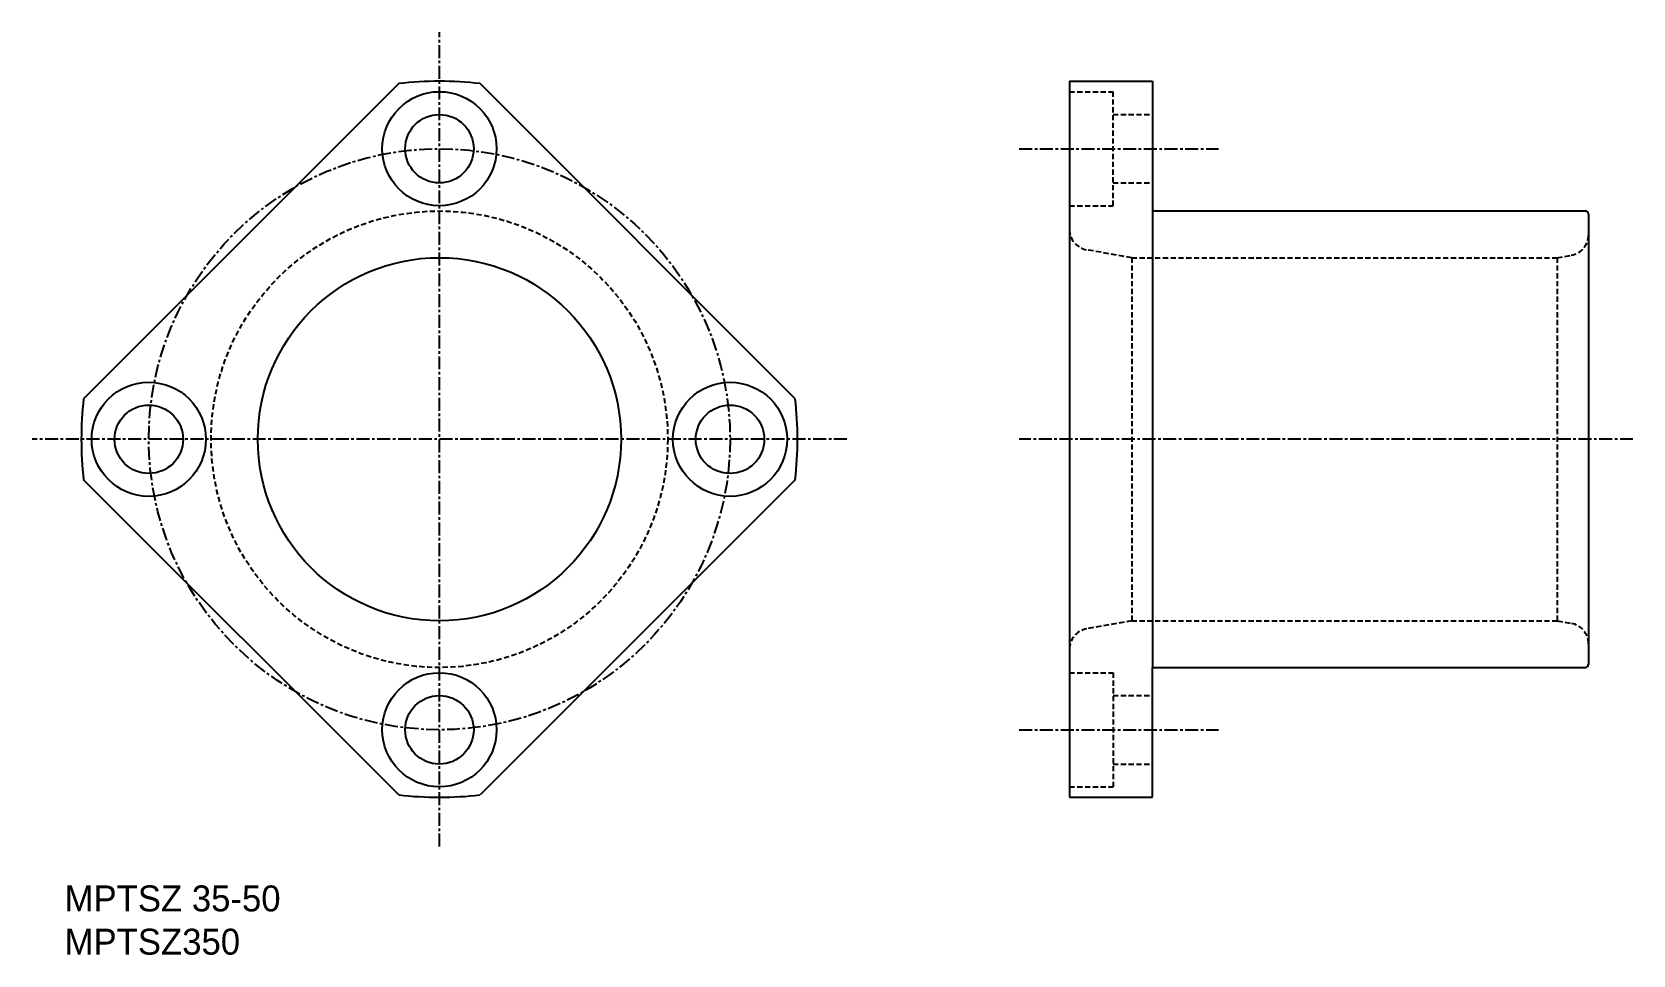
# Model space of a CAD drawing. Extents: x 32 to 186, y 49 to 138.
import ezdxf

# ---------------------------------------------------------------- set-up
doc = ezdxf.new("R2010")
doc.units = 0
doc.linetypes.add('CENTER', pattern=[2, 1.25, -0.25, 0.25, -0.25])
doc.linetypes.add('DASHED', pattern=[0.75, 0.5, -0.25])
doc.layers.get('0').update_dxf_attribs({"linetype": 'CONTINUOUS'})
doc.layers.add('CENTER', color=1, linetype='CENTER')

msp = doc.modelspace()

# ---------------------------------------------------------------- linework, layer by layer
at = {"color": 7, "linetype": 'CONTINUOUS'}
for p, q in [((67.43, 133.37), (37.05, 102.99)), ((105.61, 102.99), (75.24, 133.37)), ((132.03, 133.59), (140.03, 133.59)), ((132.03, 133.59), (132.03, 64.59)), ((140.03, 133.59), (140.03, 121.09)), ((140.03, 121.09), (181.73, 121.09)), ((140.03, 121.09), (140.03, 77.09)), ((182.03, 120.79), (182.03, 77.39)), ((67.43, 64.81), (37.05, 95.18)), ((105.61, 95.18), (75.24, 64.81)), ((140.03, 77.09), (181.73, 77.09)), ((140.03, 64.59), (140.03, 77.09)), ((132.03, 64.59), (140.03, 64.59))]:
    msp.add_line(p, q, dxfattribs=at)
at = {"color": 3, "linetype": 'DASHED'}
for p, q in [((132.03, 132.59), (136.23, 132.59)), ((136.23, 121.59), (136.23, 132.59)), ((136.23, 130.39), (140.03, 130.39)), ((136.23, 123.79), (140.03, 123.79)), ((132.03, 121.59), (136.23, 121.59)), ((138.03, 116.59), (133.68, 117.35)), ((138.03, 116.59), (138.03, 81.59)), ((138.03, 116.59), (179.03, 116.59)), ((179.03, 116.59), (180.37, 116.82)), ((179.03, 116.59), (179.03, 81.59)), ((138.03, 81.59), (133.68, 80.82)), ((138.03, 81.59), (179.03, 81.59)), ((179.03, 81.59), (180.37, 81.35)), ((132.03, 76.59), (136.23, 76.59)), ((136.23, 76.59), (136.23, 65.59)), ((136.23, 74.39), (140.03, 74.39)), ((136.23, 67.79), (140.03, 67.79)), ((132.03, 65.59), (136.23, 65.59))]:
    msp.add_line(p, q, dxfattribs=at)
at = {"color": 7, "linetype": 'CONTINUOUS'}
for centre, radius in [((71.33, 127.09), 5.5), ((71.33, 127.09), 3.3), ((71.33, 99.09), 17.5), ((43.33, 99.09), 5.5), ((99.33, 99.09), 5.5), ((43.33, 99.09), 3.3), ((99.33, 99.09), 3.3), ((71.33, 71.09), 5.5), ((71.33, 71.09), 3.3)]:
    msp.add_circle(centre, radius, dxfattribs=at)
at = {"color": 3, "linetype": 'DASHED'}
msp.add_circle((71.33, 99.09), 22, dxfattribs=at)
at = {"color": 7, "linetype": 'CONTINUOUS'}
for centre, radius, start, end in [((71.33, 99.09), 34.5, 83.5, 96.5), ((181.73, 120.79), 0.3, 0, 90), ((71.33, 99.09), 34.5, 173.5, 186.5), ((71.33, 99.09), 34.5, 353.5, 6.5), ((181.73, 77.39), 0.3, 270, 0), ((71.33, 99.09), 34.5, 263.5, 276.5)]:
    msp.add_arc(centre, radius, start, end, dxfattribs=at)
at = {"color": 3, "linetype": 'DASHED'}
for centre, start, end in [((134.03, 119.32), 180, 260), ((180.03, 118.79), 280, 0), ((134.03, 78.85), 100, 180), ((180.03, 79.38), 0, 80)]:
    msp.add_arc(centre, 2, start, end, dxfattribs=at)
at = {"layer": 'CENTER', "color": 1, "linetype": 'CENTER'}
for p, q in [((71.33, 59.83), (71.33, 138.34)), ((71.33, 59.83), (71.33, 138.34)), ((127.19, 127.09), (146.4, 127.09)), ((110.59, 99.09), (32.08, 99.09)), ((186.32, 99.09), (127.19, 99.09)), ((127.19, 71.09), (146.4, 71.09))]:
    msp.add_line(p, q, dxfattribs=at)
msp.add_circle((71.33, 99.09), 28, dxfattribs=at)

# ---------------------------------------------------------------- texts
at = {"color": 7, "linetype": 'CONTINUOUS'}
for s, p in [('MPTSZ 35-50', (35.22, 53.59)), ('MPTSZ350', (35.22, 49.42))]:
    msp.add_text(s, height=2.5, dxfattribs=at).set_placement(p)

doc.saveas('drawing.dxf')
